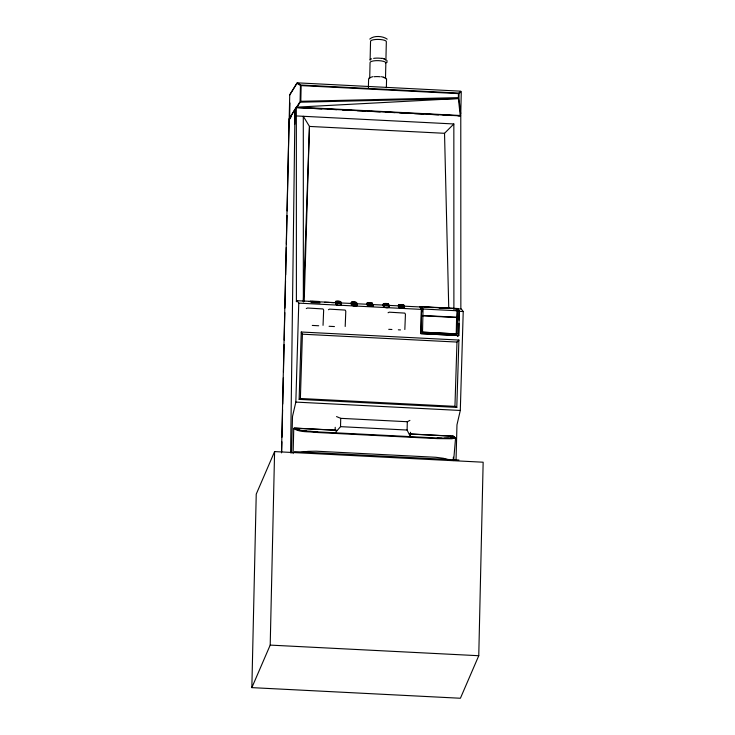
<?xml version="1.0" encoding="UTF-8"?>
<svg xmlns="http://www.w3.org/2000/svg" width="735" height="735" viewBox="0 0 735 735"><rect width="100%" height="100%" fill="white"/><g stroke="black" fill="none" stroke-linecap="round" stroke-linejoin="round"><path stroke-width="1.1" d="M421.89 310.188L421.844 312.118M335.583 301.763C335.169 304.198 343.291 301.258 341.233 304.878C334.857 307.643 332.22 298.41 340.525 301.561L341.481 303.142L341.426 304.869M357.247 303.95C358.414 307.441 350.246 306.568 351.155 303.123C351.863 299.99 359.093 302.351 357.201 305.677M373.012 305.788L372.948 304.795C368.318 306.964 363.2 300.597 372.066 303.169L372.829 304.593M383.376 303.858L384.258 305.374L389.054 305.631C390.616 309.343 381.346 307.928 383.211 304.226C385.168 302.214 390.662 303.987 389.164 307.303M404.535 307.395L403.653 304.869L398.535 305.007L398.379 306.274L399.234 307.772L404.636 307.983M336.63 302.958L336.556 304.639M341.316 303.197L341.233 304.878M351.11 303.812C351.027 300.624 352.91 304.069 352.322 305.438M352.396 303.757L357.081 303.996L357.008 305.677M368.171 304.566L368.088 306.247L373.114 306.376M384.368 305.392L384.295 307.074M398.701 304.639L399.693 306.173L399.61 307.846M399.693 306.173L404.369 306.412L404.296 308.084M290.601 452.907L294.992 109.396L296.315 107.521L460.781 115.891L460.854 308.636M251.848 687.629L256.239 494.122L274.596 451.593L483.152 462.214L478.761 655.721L460.404 698.25L251.848 687.629L270.204 645.1L274.596 451.593M281.496 452.889L289.121 119.3L294.845 109.368L294.808 124.243M281.652 452.08L281.882 441.79M281.983 437.224L282.608 409.79M282.736 404.075L283.333 377.799M283.462 372.085L284.087 344.651M284.188 340.084L284.812 312.651M284.914 308.084L285.538 280.651M285.667 274.936L286.292 247.502M286.374 244.075L287.017 215.502M287.119 210.927L289.121 119.3M289.186 118.758L289.728 94.879L296.821 83.275L300.459 85.508L300.091 101.595L289.186 118.758L289.636 119.235L291.409 116.332M289.618 117.729L289.957 102.955M300.799 101.301L301.157 85.609L458.447 93.621L458.355 97.636L300.799 101.301L296.729 107.622L296.279 107.145M335.142 430.682L335.215 427.329M335.766 432.143L340.525 426.649L340.718 418.334L336.52 416.58M368.4 87.584L368.602 78.911L369.255 77.855L372.783 76.67M369.696 78.645L370.054 62.686A7.92 2.086 1.3 0 1 378.837 60.665A7.92 2.086 1.3 0 1 385.544 63.476M385.489 78.719L385.857 62.76M386.371 87.667L386.573 78.994L385.838 78.176M386.95 62.503L386.987 60.509M409.928 435.8L407.107 430.039L407.3 421.725L409.909 420.411M410.424 435.644L410.498 432.281M421.495 308.948L420.935 333.607L458.732 335.537L459.292 310.877L457.639 308.507L419.841 306.587L421.495 308.948L457.326 310.767L457.078 316.601L457.326 310.767M456.196 310.786L456.242 308.645L421.532 306.872L423.038 309.031L422.515 332.183L457.225 333.956L457.749 310.795L456.242 308.645M457.225 333.956L456.242 333.865L456.61 317.52L456.04 317.198L422.45 315.48M296.398 301.405L297.115 300.688L298.768 303.142L295.837 402.091L292.502 416.451L291.556 452.981M420.218 307.377L421.421 309.389L420.843 333.653L458.64 335.573L458.934 323.446M459.017 320.138L459.228 311.318L457.657 308.921L458.906 310.74M461.415 309.077L463.225 311.521L460.303 410.461L456.968 424.83L456.04 460.22M293.118 453.587L293.743 428.56L294.276 428.055L335.482 430.159M453.265 460.597L453.348 457.188M304.198 301.194L309.463 126.429L303.298 116.295L303.353 301.763M299.127 399.381L301.249 332.018L458.916 340.048L456.784 407.401L299.127 399.381L300.376 398.489L454.947 406.363L456.784 407.401M300.376 398.489L302.407 334.186L301.249 332.018M454.947 406.363L456.977 342.06L458.916 340.048M356.365 303.344L356.356 302.462M372.13 304.152L372.121 303.261L367.289 303.362M303.371 301.763L309.463 126.429L444.528 133.301L453.844 123.958L296.343 115.937L296.315 107.521M335.509 302.287L335.335 303.004M336.171 304.556L336.437 302.921L336.345 304.612M340.728 303.279L340.673 301.69L335.748 301.754M351.936 305.365L352.203 303.72M352.111 305.411L352.295 303.748M368.088 306.247L366.857 304.676L367.178 303.031M366.875 304.612L367.243 303.013M367.702 306.164L367.978 304.529M367.877 306.219L368.06 304.547M372.774 306.486L373.022 304.749L372.121 303.261M372.967 306.477L373.012 304.777M383.073 305.438L383.44 303.84M383.909 306.991L384.175 305.347M384.083 307.046L384.258 305.374M388.971 307.313L389.219 305.576M398.398 306.219L398.765 304.621M399.234 307.772L399.5 306.127L399.399 307.827M404.489 308.084L404.369 306.412M453.66 460.285L455.562 438.051L453.357 436.158L409.873 433.944M351.569 302.214L351.229 303.775M356.153 303.316L356.254 302.452M371.919 304.125L372.02 303.252M383.44 304.713L383.541 303.84M452.154 438.391L452.374 436.186L410.001 434.027M290.196 94.457L289.728 94.879L297.289 82.844L460.827 91.177L458.557 93.051L300.983 85.03L297.289 82.844M386.298 304.327L388.218 304.079M400.685 305.062L403.543 304.86M369.779 39.065C373.858 35.317 382.76 35.905 387.198 39.148M323.042 325.348L323.657 310.096L323.014 308.948L307.487 308.011L306.284 308.581M345.193 326.478L345.799 311.227L345.156 310.078L329.629 309.141L328.426 309.711M404.838 329.519L405.444 314.268L404.801 313.11L389.274 312.173L388.071 312.752M455.562 438.051L451.85 438.749L437.426 438.62L317.704 432.529C309.867 431.234 300.643 432.915 293.743 428.56M457.39 336.455L458.732 335.537M308.838 301.488L314.405 301.708M324.567 302.287L329.096 302.452M300.707 452.411L307.947 451.373L316.105 451.189L435.837 457.289L443.407 458.272L449.039 459.889M450.518 438.097L453.973 437.444L452.374 436.186M457.978 115.836L460.266 115.955L458.383 98.527L296.995 107.135L460.735 115.524L461.277 91.645L459.053 93.584L458.952 98.104L460.689 113.76M341.481 303.628L336.446 303.371M357.247 304.437L352.212 304.18M373.012 305.236L367.978 304.979M389.219 306.063L384.185 305.806M404.535 306.844L399.509 306.587M300.606 102.193L458.383 98.527M444.179 438.198L455.075 437.509L453.357 436.158M448.488 438.29L437.15 437.996M310.556 301.01L311.208 302.544L319.991 302.939L319.165 301.479L311.594 301.065M441.928 438.253L317.75 431.914L302.002 430.581M296.729 107.622L308.167 108.201M313.882 108.495L321.893 108.909M327.608 109.193L336.759 109.662M342.473 109.956L351.624 110.415M357.339 110.709L365.35 111.114M371.065 111.408L380.215 111.876M385.93 112.17L395.081 112.63M399.656 112.868L408.807 113.328M414.522 113.622L423.672 114.09M429.387 114.375L438.538 114.844M443.113 115.073L452.264 115.542M297.115 300.688L336.051 302.673M352.083 303.481L336.612 302.756L335.84 301.322M366.976 304.244L352.377 303.555L351.615 302.131L356.291 302.37L357.054 303.794M383.008 305.062L368.143 304.354L367.381 302.93M399.041 305.879L384.341 305.181L383.578 303.757L388.264 303.996L389.026 305.42M419.648 306.927L399.665 305.962L398.903 304.538L403.588 304.777L404.351 306.201M425.381 307.221L433.393 307.625M439.117 307.919L447.137 308.323M454.01 308.672L460.882 309.031M331.173 302.563L333.552 302.746M457.749 310.795L459.292 310.877M298.768 303.142L421.421 309.389M459.228 311.318L463.225 311.521M421.899 315.756L456.61 317.52M312.283 325.43L318.696 325.761M329.087 326.285L334.434 326.56M388.732 329.326L391.939 329.491M398.352 329.813L400.492 329.923M422.653 332.156L456.242 333.865M302.407 334.186L456.977 342.06M295.837 402.091L460.303 410.461M340.718 418.334L407.3 421.725M340.525 426.649L407.107 430.039M336.713 430.297L295.479 428.202L297.087 429.451L299.889 430.14M294.459 451.63L458.925 460.009M270.204 645.1L478.761 655.721M317.75 431.996L309.858 431.427M306.265 430.986L297.399 429.828L294.276 428.055M381.878 58.23L384.313 58.754M381.465 76.706L383.89 77.23M388.549 305.778L388.411 304.115M372.213 303.289L372.351 304.952M356.447 302.489L356.539 303.399M444.528 133.301L448.763 308.553M453.844 123.958L453.89 309.426M296.343 115.937L296.398 301.745M374.005 76.743A7.92 2.086 1.3 0 1 380.271 76.771M383.33 77.368A7.92 2.086 1.3 0 1 384.846 78.002M371.644 58.828A7.92 2.086 1.3 0 0 370.109 60.16L370.541 41.463A7.92 2.086 1.3 0 1 377.946 39.405A7.92 2.086 1.3 0 1 386.334 41.537L385.912 60.242A7.92 2.086 1.3 0 0 383.743 58.883M373.637 58.368A7.92 2.086 1.3 0 1 381.538 58.405"/></g></svg>
